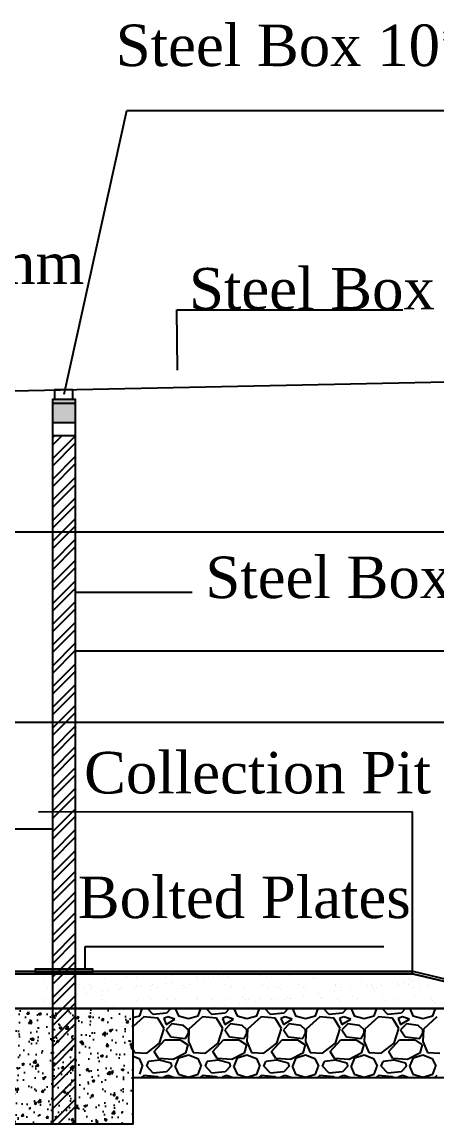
# Model space of a CAD drawing. Header units: centimetres. Extents: x 19229 to 24071, y 9487 to 14021.
# Drawn here: x 21445.8 to 21625.5, y 9760.1 to 10237.3 of the extents above; entities that cross this region are included whole.
import ezdxf

# ---------------------------------------------------------------- set-up
doc = ezdxf.new("R2010")
doc.units = ezdxf.units.CM
doc.layers.get('0').update_dxf_attribs({"linetype": 'CONTINUOUS'})
doc.layers.get('DEFPOINTS').update_dxf_attribs({"linetype": 'CONTINUOUS'})
doc.styles.add('style2', font='times.ttf', dxfattribs={"height": 15})
doc.styles.add('style3', font='times.ttf', dxfattribs={"height": 25})
doc.dimstyles.get("Standard").update_dxf_attribs({"dimtxt": 15, "dimasz": 0.18, "dimexe": 0.18, "dimexo": 0.0625, "dimgap": 0.09, "dimtad": 0, "dimdec": 0, "dimzin": 0, "dimdsep": 46, "dimtxsty": 'style2', "dimcen": 0.09, "dimadec": 0, "dimazin": 0, "dimtfac": 1, "dimtdec": 0, "dimtofl": 0, "dimtmove": 0, "dimatfit": 3, "dimfxl": 1, "dimtolj": 1, "dimtzin": 0, "dimarcsym": 0})
pattern_1 = [(45, (0, 0), (-4.490128, 4.490128), []), (45, (0, 3.175), (-4.490128, 4.490128), [])]

# ---------------------------------------------------------------- blocks, each defined once
blk = doc.blocks.new('*D22')
at = {"color": 0, "lineweight": -2, "ltscale": 20, "transparency": 16777216}
for p, q in [((20884.07, 10041.3), (20884.07, 9933.95)), ((23244.07, 10041.3), (23244.07, 9933.95)), ((20884.25, 9934.13), (22094.79, 9934.13)), ((23243.89, 9934.13), (22138, 9934.13))]:
    blk.add_line(p, q, dxfattribs=at)
at = {"color": 0, "ltscale": 20, "transparency": 16777216}
for points in [[(20884.25, 9934.16), (20884.25, 9934.1), (20884.07, 9934.13)], [(23243.89, 9934.16), (23243.89, 9934.1), (23244.07, 9934.13)]]:
    blk.add_solid(points, dxfattribs=at)
at = {"layer": 'DEFPOINTS', "color": 0, "ltscale": 20, "transparency": 16777216}
for p in [(20884.07, 10041.36), (23244.07, 10041.36), (23244.07, 9934.13)]:
    blk.add_point(p, dxfattribs=at)
at = {"color": 0, "ltscale": 20, "transparency": 16777216, "insert": (22116.39, 9934.13), "char_height": 15, "attachment_point": 5, "style": 'style2'}
blk.add_mtext('\\A1;2360', dxfattribs=at)
blk = doc.blocks.new('*D25')
at = {"color": 0, "lineweight": -2, "ltscale": 20, "transparency": 16777216}
for p, q in [((21468.94, 9962.82), (21468.94, 9965.18)), ((21469.12, 9965), (21747.92, 9965)), ((22058.27, 9965), (21779.47, 9965)), ((22058.45, 9962.82), (22058.45, 9965.18))]:
    blk.add_line(p, q, dxfattribs=at)
at = {"color": 0, "ltscale": 20, "transparency": 16777216}
for points in [[(21469.12, 9965.03), (21469.12, 9964.97), (21468.94, 9965)], [(22058.27, 9965.03), (22058.27, 9964.97), (22058.45, 9965)]]:
    blk.add_solid(points, dxfattribs=at)
at = {"layer": 'DEFPOINTS', "color": 0, "ltscale": 20, "transparency": 16777216}
for p in [(22058.45, 9965), (21468.94, 9962.76), (22058.45, 9962.76)]:
    blk.add_point(p, dxfattribs=at)
at = {"color": 0, "ltscale": 20, "transparency": 16777216, "insert": (21763.69, 9965), "char_height": 15, "attachment_point": 5, "style": 'style2'}
blk.add_mtext('\\A1;590', dxfattribs=at)
blk = doc.blocks.new('*D26')
at = {"color": 0, "lineweight": -2, "ltscale": 20, "transparency": 16777216}
for p, q in [((20884.07, 9887.78), (20884.07, 9887.9)), ((20884.25, 9887.72), (21156.06, 9887.72)), ((21458.76, 9887.72), (21186.94, 9887.72)), ((21458.94, 9887.78), (21458.94, 9887.9))]:
    blk.add_line(p, q, dxfattribs=at)
at = {"color": 0, "ltscale": 20, "transparency": 16777216}
for points in [[(20884.25, 9887.75), (20884.25, 9887.69), (20884.07, 9887.72)], [(21458.76, 9887.75), (21458.76, 9887.69), (21458.94, 9887.72)]]:
    blk.add_solid(points, dxfattribs=at)
at = {"layer": 'DEFPOINTS', "color": 0, "ltscale": 20, "transparency": 16777216}
for p in [(20884.07, 9887.72), (21458.94, 9887.72), (21458.94, 9887.72)]:
    blk.add_point(p, dxfattribs=at)
at = {"color": 0, "ltscale": 20, "transparency": 16777216, "insert": (21171.5, 9887.72), "char_height": 15, "attachment_point": 5, "style": 'style2'}
blk.add_mtext('\\A1;575', dxfattribs=at)

msp = doc.modelspace()

# ---------------------------------------------------------------- hatches: boundary and pattern name
at = {"ltscale": 20}
h = msp.add_hatch(color=7, dxfattribs=at)
h.dxf.hatch_style = 1
h.paths.add_polyline_path([(21468.96, 10073.85), (21458.96, 10073.85), (21458.96, 10063.85), (21468.96, 10063.85)])
h = msp.add_hatch(dxfattribs=at)
h.set_pattern_fill('STEEL', scale=2)
h.set_pattern_definition(pattern_1)
h.paths.add_polyline_path([(22069.45, 10064.13), (22059.45, 10064.13), (22059.45, 9760.13), (22069.45, 9760.13)])
h.paths.add_polyline_path([(21520.45, 9982.72), (22270.27, 9982.72), (22270.27, 10011), (21520.45, 10011)], flags=9)
h = msp.add_hatch(dxfattribs=at)
h.set_pattern_fill('STEEL', scale=2)
h.set_pattern_definition(pattern_1)
h.paths.add_polyline_path([(21468.94, 10058.13), (21458.94, 10058.13), (21458.94, 10016.51), (21468.94, 10016.51)])
h.paths.add_polyline_path([(21468.94, 10016.51), (21458.94, 10016.51), (21458.94, 9760.13), (21468.94, 9760.13)])
at = {"ltscale": 500}
h = msp.add_hatch(dxfattribs=at)
h.set_pattern_fill('CONCRETE_C', scale=1.5, pattern_type=2)
h.set_pattern_definition([(50, (95.5175, 120.007), (10.7589027, -0.941282), [1.125, -12.375]), (355, (95.517, 120.007), (-2.08127, 11.282882), [0.9, -9.9]), (100.4514, (96.414, 119.928), (8.6776407, 10.341593), [0.956103, -10.5171317]), (46.1842, (95.517, 123.007), (16.008616, -2.482785), [1.6875, -18.5625]), (96.6356, (96.852, 122.8), (14.019941, 14.611768), [1.434154, -15.775695]), (351.1842, (95.517, 123.007), (14.019929, 14.611779), [1.35, -14.85]), (21, (97.0175, 122.257), (8.9536058, -6.0392834), [1.125, -12.375]), (326, (97.017, 122.257), (3.64973, 10.8772507), [0.9, -9.9]), (71.4514, (97.764, 121.753), (12.6033394, 4.8379575), [0.956103, -10.5171317]), (37.5, (95.5175, 120.0066), (0.1823978, 4.9934078), [0, -9.78, 0, -10.05, 0, -9.9375]), (7.5, (95.5175, 120.0066), (3.9460431, 5.9161757), [0, -5.73, 0, -9.555, 0, -3.7875]), (327.5, (92.1725, 120.0066), (8.00733654, -0.3383231), [0, -3.75, 0, -11.7, 0, -15.525]), (317.5, (90.6725, 120.0066), (8.7477925, 1.5015747), [0, -4.875, 0, -7.77, 0, -11.025])])
h.paths.add_polyline_path([(21493.94, 9810.13), (21433.94, 9810.13), (21433.94, 9760.13), (21493.94, 9760.13)])

# ---------------------------------------------------------------- linework, layer by layer
at = {"color": 7, "ltscale": 20}
for p, q in [((21463.94, 10076.13), (21491.09, 10198.94)), ((21491.09, 10198.94), (21891.35, 10198.94)), ((21513.1, 10086.56), (21512.84, 10112.73)), ((21512.84, 10112.73), (21610.64, 10112.73)), ((20874.57, 10066.13), (22060.45, 10090.13)), ((21468.94, 9810.13), (21468.94, 10058.13)), ((21468.94, 9990.47), (21519.41, 9990.47)), ((21473.15, 9827.13), (21473.15, 9837.03)), ((21473.15, 9837.03), (21602.4, 9837.03)), ((21463.94, 9825.13), (21500.12, 9825.13))]:
    msp.add_line(p, q, dxfattribs=at)
at = {"color": 7}
for p, q in [((20883.07, 10016.51), (23245.07, 10016.51)), ((21614.95, 9895.25), (21452.84, 9895.11)), ((21614.95, 9825.13), (21614.95, 9895.25)), ((21614.95, 9826.13), (20883.07, 9826.13)), ((21614.95, 9825.13), (20883.07, 9825.13)), ((21240.07, 9825.13), (21614.95, 9825.13)), ((21614.95, 9825.13), (21240.07, 9825.13)), ((21490.09, 9825.01), (21490.09, 9825.01)), ((21535.45, 9824.69), (21535.45, 9824.69)), ((21538.1, 9825.04), (21538.1, 9825.04)), ((21575.22, 9824.73), (21575.22, 9824.73)), ((21588.52, 9824.9), (21588.52, 9824.9)), ((21601.51, 9824.84), (21601.51, 9824.84)), ((21657.45, 9815.13), (21614.95, 9825.13)), ((21614.95, 9825.13), (21657.45, 9815.13)), ((21655.45, 9816.62), (21615.18, 9826.1)), ((21455.18, 9822.93), (21455.18, 9822.93)), ((21468.48, 9823.1), (21468.48, 9823.1)), ((21470.68, 9820.34), (21470.68, 9820.34)), ((21474.82, 9820.55), (21474.82, 9820.55)), ((21481.47, 9823.03), (21481.47, 9823.03)), ((21486.5, 9820.37), (21486.5, 9820.37)), ((21491.02, 9824.15), (21491.02, 9824.15)), ((21495.19, 9823.53), (21495.19, 9823.53)), ((21495.44, 9820.1), (21495.44, 9820.1)), ((21501.21, 9820.19), (21501.21, 9820.19)), ((21502.32, 9820.4), (21502.32, 9820.4)), ((21508.11, 9821.09), (21508.11, 9821.09)), ((21508.49, 9823.7), (21508.49, 9823.7)), ((21510.71, 9824.56), (21510.71, 9824.56)), ((21510.75, 9821.44), (21510.75, 9821.44)), ((21514.88, 9821.99), (21514.88, 9821.99)), ((21515.77, 9819.93), (21515.77, 9819.93)), ((21518.14, 9820.43), (21518.14, 9820.43)), ((21521.48, 9823.64), (21521.48, 9823.64)), ((21521.78, 9822.89), (21521.78, 9822.89)), ((21524.42, 9823.24), (21524.42, 9823.24)), ((21528.55, 9823.79), (21528.55, 9823.79)), ((21531.04, 9824.39), (21531.04, 9824.39)), ((21531.98, 9823.53), (21531.98, 9823.53)), ((21533.96, 9820.46), (21533.96, 9820.46)), ((21535.21, 9824.13), (21535.21, 9824.13)), ((21548.5, 9824.3), (21548.5, 9824.3)), ((21549.78, 9820.49), (21549.78, 9820.49)), ((21551.67, 9823.94), (21551.67, 9823.94)), ((21561.5, 9824.24), (21561.5, 9824.24)), ((21565.6, 9820.51), (21565.6, 9820.51)), ((21572, 9823.76), (21572, 9823.76)), ((21572.93, 9822.91), (21572.93, 9822.91)), ((21581.42, 9820.54), (21581.42, 9820.54)), ((21592.62, 9823.31), (21592.62, 9823.31)), ((21595.38, 9820.14), (21595.38, 9820.14)), ((21597.24, 9820.57), (21597.24, 9820.57)), ((21601.61, 9820.25), (21601.61, 9820.25)), ((21608.51, 9821.16), (21608.51, 9821.16)), ((21608.68, 9820.31), (21608.68, 9820.31)), ((21611.15, 9821.51), (21611.15, 9821.51)), ((21612.95, 9823.14), (21612.95, 9823.14)), ((21613.06, 9820.6), (21613.06, 9820.6)), ((21613.89, 9822.28), (21613.89, 9822.28)), ((21615.28, 9822.05), (21615.28, 9822.05)), ((21621.68, 9820.25), (21621.68, 9820.25)), ((21622.18, 9822.96), (21622.18, 9822.96)), ((21457, 9818.95), (21457, 9818.95)), ((21459.54, 9816.09), (21459.54, 9816.09)), ((21460.48, 9815.24), (21460.48, 9815.24)), ((21461.63, 9817.84), (21461.63, 9817.84)), ((21467.08, 9815.69), (21467.08, 9815.69)), ((21469.73, 9816.04), (21469.73, 9816.04)), ((21472.82, 9818.98), (21472.82, 9818.98)), ((21473.86, 9816.58), (21473.86, 9816.58)), ((21475.35, 9818.33), (21475.35, 9818.33)), ((21475.75, 9819.69), (21475.75, 9819.69)), ((21480.17, 9815.64), (21480.17, 9815.64)), ((21480.76, 9817.49), (21480.76, 9817.49)), ((21483.4, 9817.84), (21483.4, 9817.84)), ((21487.53, 9818.39), (21487.53, 9818.39)), ((21488.64, 9819.01), (21488.64, 9819.01)), ((21488.64, 9818.5), (21488.64, 9818.5)), ((21494.43, 9819.29), (21494.43, 9819.29)), ((21497.08, 9819.64), (21497.08, 9819.64)), ((21500.5, 9815.47), (21500.5, 9815.47)), ((21501.64, 9818.44), (21501.64, 9818.44)), ((21504.46, 9819.03), (21504.46, 9819.03)), ((21515.36, 9818.93), (21515.36, 9818.93)), ((21516.71, 9819.07), (21516.71, 9819.07)), ((21520.28, 9819.06), (21520.28, 9819.06)), ((21528.66, 9819.1), (21528.66, 9819.1)), ((21536.1, 9819.09), (21536.1, 9819.09)), ((21536.4, 9819.48), (21536.4, 9819.48)), ((21541.65, 9819.04), (21541.65, 9819.04)), ((21551.92, 9819.12), (21551.92, 9819.12)), ((21555.37, 9819.54), (21555.37, 9819.54)), ((21556.72, 9819.3), (21556.72, 9819.3)), ((21557.66, 9818.45), (21557.66, 9818.45)), ((21567.49, 9815.76), (21567.49, 9815.76)), ((21567.74, 9819.15), (21567.74, 9819.15)), ((21568.67, 9819.71), (21568.67, 9819.71)), ((21570.13, 9816.11), (21570.13, 9816.11)), ((21574.26, 9816.65), (21574.26, 9816.65)), ((21577.35, 9818.86), (21577.35, 9818.86)), ((21581.16, 9817.56), (21581.16, 9817.56)), ((21581.66, 9819.64), (21581.66, 9819.64)), ((21583.56, 9819.18), (21583.56, 9819.18)), ((21583.8, 9817.91), (21583.8, 9817.91)), ((21587.93, 9818.45), (21587.93, 9818.45)), ((21588.84, 9815.11), (21588.84, 9815.11)), ((21594.83, 9819.36), (21594.83, 9819.36)), ((21597.48, 9819.71), (21597.48, 9819.71)), ((21597.68, 9818.68), (21597.68, 9818.68)), ((21598.61, 9817.82), (21598.61, 9817.82)), ((21599.38, 9819.21), (21599.38, 9819.21)), ((21601.83, 9815.05), (21601.83, 9815.05)), ((21615.2, 9819.24), (21615.2, 9819.24)), ((21615.55, 9815.54), (21615.55, 9815.54)), ((21618.31, 9818.23), (21618.31, 9818.23)), ((21455.5, 9813.14), (21455.5, 9813.14)), ((21456.05, 9814.24), (21456.05, 9814.24)), ((21460.18, 9814.78), (21460.18, 9814.78)), ((21464.71, 9814.04), (21464.71, 9814.04)), ((21464.9, 9811.19), (21464.9, 9811.19)), ((21468.8, 9813.31), (21468.8, 9813.31)), ((21480.53, 9814.06), (21480.53, 9814.06)), ((21481.79, 9813.25), (21481.79, 9813.25)), ((21485.23, 9811.01), (21485.23, 9811.01)), ((21495.51, 9813.74), (21495.51, 9813.74)), ((21496.35, 9814.09), (21496.35, 9814.09)), ((21501.44, 9814.61), (21501.44, 9814.61)), ((21505.85, 9810.56), (21505.85, 9810.56)), ((21508.81, 9813.91), (21508.81, 9813.91)), ((21512.17, 9814.12), (21512.17, 9814.12)), ((21521.13, 9815.02), (21521.13, 9815.02)), ((21521.8, 9813.85), (21521.8, 9813.85)), ((21526.18, 9810.39), (21526.18, 9810.39)), ((21526.46, 9810.36), (21526.46, 9810.36)), ((21527.99, 9814.15), (21527.99, 9814.15)), ((21529.11, 9810.71), (21529.11, 9810.71)), ((21533.24, 9811.25), (21533.24, 9811.25)), ((21535.53, 9814.34), (21535.53, 9814.34)), ((21540.14, 9812.16), (21540.14, 9812.16)), ((21541.45, 9814.85), (21541.45, 9814.85)), ((21542.39, 9813.99), (21542.39, 9813.99)), ((21542.78, 9812.51), (21542.78, 9812.51)), ((21543.81, 9814.18), (21543.81, 9814.18)), ((21546.91, 9813.05), (21546.91, 9813.05)), ((21548.82, 9814.51), (21548.82, 9814.51)), ((21553.81, 9813.96), (21553.81, 9813.96)), ((21556.46, 9814.31), (21556.46, 9814.31)), ((21559.63, 9814.21), (21559.63, 9814.21)), ((21560.59, 9814.85), (21560.59, 9814.85)), ((21561.82, 9814.45), (21561.82, 9814.45)), ((21562.08, 9814.4), (21562.08, 9814.4)), ((21575.45, 9814.24), (21575.45, 9814.24)), ((21575.54, 9814.94), (21575.54, 9814.94)), ((21582.41, 9814.22), (21582.41, 9814.22)), ((21583.34, 9813.36), (21583.34, 9813.36)), ((21591.27, 9814.27), (21591.27, 9814.27)), ((21595.7, 9810.35), (21595.7, 9810.35)), ((21603.03, 9813.77), (21603.03, 9813.77)), ((21607.09, 9814.29), (21607.09, 9814.29)), ((21609, 9810.52), (21609, 9810.52)), ((21622, 9810.46), (21622, 9810.46)), ((21622.91, 9814.32), (21622.91, 9814.32)), ((21623.36, 9813.6), (21623.36, 9813.6)), ((21624.3, 9812.74), (21624.3, 9812.74)), ((22040.07, 9810.13), (21215.07, 9810.13)), ((21240.07, 9810.13), (22445.07, 9810.13)), ((22040.07, 9810.13), (21240.07, 9810.13)), ((21486.16, 9810.15), (21486.16, 9810.15)), ((21493.94, 9806.21), (21496.71, 9807.02)), ((21498.49, 9806.51), (21493.94, 9802.36)), ((21496.71, 9807.02), (21497.82, 9810.13)), ((21504.58, 9806), (21498.49, 9806.51)), ((21502.55, 9807.53), (21500.17, 9810.13)), ((21508.39, 9808.04), (21502.55, 9807.53)), ((21507.38, 9801.43), (21504.58, 9806)), ((21508.9, 9806.51), (21507.12, 9805.75)), ((21507.12, 9805.75), (21508.14, 9803.21)), ((21508.14, 9803.21), (21511.95, 9805.5)), ((21510.27, 9810.13), (21508.39, 9808.04)), ((21511.95, 9805.5), (21508.9, 9806.51)), ((21512.14, 9810.13), (21513.47, 9807.02)), ((21513.47, 9807.02), (21517.79, 9805.75)), ((21517.79, 9805.75), (21522.11, 9807.02)), ((21523.89, 9806.51), (21518.04, 9801.18)), ((21522.11, 9807.02), (21523.22, 9810.13)), ((21529.98, 9806), (21523.89, 9806.51)), ((21527.95, 9807.53), (21525.57, 9810.13)), ((21533.79, 9808.04), (21527.95, 9807.53)), ((21532.78, 9801.43), (21529.98, 9806)), ((21534.3, 9806.51), (21532.52, 9805.75)), ((21532.52, 9805.75), (21533.54, 9803.21)), ((21533.54, 9803.21), (21537.35, 9805.5)), ((21535.67, 9810.13), (21533.79, 9808.04)), ((21537.35, 9805.5), (21534.3, 9806.51)), ((21537.54, 9810.13), (21538.87, 9807.02)), ((21538.87, 9807.02), (21543.19, 9805.75)), ((21543.19, 9805.75), (21547.51, 9807.02)), ((21549.29, 9806.51), (21543.44, 9801.18)), ((21547.51, 9807.02), (21548.62, 9810.13)), ((21555.38, 9806), (21549.29, 9806.51)), ((21553.35, 9807.53), (21550.97, 9810.13)), ((21559.19, 9808.04), (21553.35, 9807.53)), ((21558.18, 9801.43), (21555.38, 9806)), ((21559.7, 9806.51), (21557.92, 9805.75)), ((21557.92, 9805.75), (21558.94, 9803.21)), ((21558.94, 9803.21), (21562.75, 9805.5)), ((21561.07, 9810.13), (21559.19, 9808.04)), ((21562.75, 9805.5), (21559.7, 9806.51)), ((21562.94, 9810.13), (21564.27, 9807.02)), ((21564.27, 9807.02), (21568.59, 9805.75)), ((21568.59, 9805.75), (21572.91, 9807.02)), ((21574.69, 9806.51), (21568.84, 9801.18)), ((21572.91, 9807.02), (21574.02, 9810.13)), ((21580.78, 9806), (21574.69, 9806.51)), ((21578.75, 9807.53), (21576.37, 9810.13)), ((21584.59, 9808.04), (21578.75, 9807.53)), ((21583.58, 9801.43), (21580.78, 9806)), ((21585.1, 9806.51), (21583.32, 9805.75)), ((21583.32, 9805.75), (21584.34, 9803.21)), ((21584.34, 9803.21), (21588.15, 9805.5)), ((21586.47, 9810.13), (21584.59, 9808.04)), ((21588.15, 9805.5), (21585.1, 9806.51)), ((21588.34, 9810.13), (21589.67, 9807.02)), ((21589.67, 9807.02), (21593.99, 9805.75)), ((21593.99, 9805.75), (21598.31, 9807.02)), ((21600.09, 9806.51), (21594.24, 9801.18)), ((21598.31, 9807.02), (21599.42, 9810.13)), ((21606.18, 9806), (21600.09, 9806.51)), ((21604.15, 9807.53), (21601.77, 9810.13)), ((21609.99, 9808.04), (21604.15, 9807.53)), ((21608.98, 9801.43), (21606.18, 9806)), ((21610.5, 9806.51), (21608.72, 9805.75)), ((21608.72, 9805.75), (21609.74, 9803.21)), ((21609.74, 9803.21), (21613.55, 9805.5)), ((21611.87, 9810.13), (21609.99, 9808.04)), ((21613.55, 9805.5), (21610.5, 9806.51)), ((21613.74, 9810.13), (21615.07, 9807.02)), ((21615.07, 9807.02), (21619.39, 9805.75)), ((21619.39, 9805.75), (21623.71, 9807.02)), ((21625.49, 9806.51), (21619.64, 9801.18)), ((21623.71, 9807.02), (21624.82, 9810.13)), ((21505.34, 9795.08), (21507.38, 9801.43)), ((21510.68, 9803.46), (21508.14, 9800.92)), ((21508.14, 9800.92), (21510.17, 9797.88)), ((21515.76, 9802.7), (21510.68, 9803.46)), ((21517.79, 9800.92), (21515.76, 9802.7)), ((21518.04, 9801.18), (21517.79, 9795.84)), ((21517.79, 9799.4), (21517.79, 9800.92)), ((21530.74, 9795.08), (21532.78, 9801.43)), ((21536.08, 9803.46), (21533.54, 9800.92)), ((21533.54, 9800.92), (21535.57, 9797.88)), ((21541.16, 9802.7), (21536.08, 9803.46)), ((21543.19, 9800.92), (21541.16, 9802.7)), ((21543.44, 9801.18), (21543.19, 9795.84)), ((21543.19, 9799.4), (21543.19, 9800.92)), ((21556.14, 9795.08), (21558.18, 9801.43)), ((21561.48, 9803.46), (21558.94, 9800.92)), ((21558.94, 9800.92), (21560.97, 9797.88)), ((21566.56, 9802.7), (21561.48, 9803.46)), ((21568.59, 9800.92), (21566.56, 9802.7)), ((21568.84, 9801.18), (21568.59, 9795.84)), ((21568.59, 9799.4), (21568.59, 9800.92)), ((21581.54, 9795.08), (21583.58, 9801.43)), ((21586.88, 9803.46), (21584.34, 9800.92)), ((21584.34, 9800.92), (21586.37, 9797.88)), ((21591.96, 9802.7), (21586.88, 9803.46)), ((21593.99, 9800.92), (21591.96, 9802.7)), ((21594.24, 9801.18), (21593.99, 9795.84)), ((21593.99, 9799.4), (21593.99, 9800.92)), ((21606.94, 9795.08), (21608.98, 9801.43)), ((21612.28, 9803.46), (21609.74, 9800.92)), ((21609.74, 9800.92), (21611.77, 9797.88)), ((21617.36, 9802.7), (21612.28, 9803.46)), ((21619.39, 9800.92), (21617.36, 9802.7)), ((21619.64, 9801.18), (21619.39, 9795.84)), ((21619.39, 9799.4), (21619.39, 9800.92)), ((21503.06, 9791.53), (21507.63, 9796.61)), ((21507.63, 9796.61), (21514.23, 9796.61)), ((21510.17, 9797.88), (21516.52, 9797.11)), ((21514.23, 9796.61), (21517.54, 9794.32)), ((21516.52, 9797.11), (21517.79, 9799.4)), ((21528.46, 9791.53), (21533.03, 9796.61)), ((21533.03, 9796.61), (21539.63, 9796.61)), ((21535.57, 9797.88), (21541.92, 9797.11)), ((21539.63, 9796.61), (21542.94, 9794.32)), ((21541.92, 9797.11), (21543.19, 9799.4)), ((21553.86, 9791.53), (21558.43, 9796.61)), ((21558.43, 9796.61), (21565.03, 9796.61)), ((21560.97, 9797.88), (21567.32, 9797.11)), ((21565.03, 9796.61), (21568.34, 9794.32)), ((21567.32, 9797.11), (21568.59, 9799.4)), ((21579.26, 9791.53), (21583.83, 9796.61)), ((21583.83, 9796.61), (21590.43, 9796.61)), ((21586.37, 9797.88), (21592.72, 9797.11)), ((21590.43, 9796.61), (21593.74, 9794.32)), ((21592.72, 9797.11), (21593.99, 9799.4)), ((21604.66, 9791.53), (21609.23, 9796.61)), ((21609.23, 9796.61), (21615.83, 9796.61)), ((21611.77, 9797.88), (21618.12, 9797.11)), ((21615.83, 9796.61), (21619.14, 9794.32)), ((21618.12, 9797.11), (21619.39, 9799.4)), ((21493.94, 9792.17), (21494.42, 9791.02)), ((21499.76, 9790.76), (21505.34, 9795.08)), ((21504.84, 9788.48), (21503.06, 9791.53)), ((21517.54, 9794.32), (21516.52, 9790.76)), ((21517.79, 9795.84), (21519.82, 9791.02)), ((21525.16, 9790.76), (21530.74, 9795.08)), ((21530.24, 9788.48), (21528.46, 9791.53)), ((21542.94, 9794.32), (21541.92, 9790.76)), ((21543.19, 9795.84), (21545.22, 9791.02)), ((21550.56, 9790.76), (21556.14, 9795.08)), ((21555.64, 9788.48), (21553.86, 9791.53)), ((21568.34, 9794.32), (21567.32, 9790.76)), ((21568.59, 9795.84), (21570.62, 9791.02)), ((21575.96, 9790.76), (21581.54, 9795.08)), ((21581.04, 9788.48), (21579.26, 9791.53)), ((21593.74, 9794.32), (21592.72, 9790.76)), ((21593.99, 9795.84), (21596.02, 9791.02)), ((21601.36, 9790.76), (21606.94, 9795.08)), ((21606.44, 9788.48), (21604.66, 9791.53)), ((21619.14, 9794.32), (21618.12, 9790.76)), ((21619.39, 9795.84), (21621.42, 9791.02)), ((21493.94, 9789.42), (21496.45, 9788.48)), ((21494.42, 9791.02), (21499.76, 9790.76)), ((21496.45, 9788.48), (21497.98, 9785.18)), ((21499.76, 9785.18), (21500.52, 9787.21)), ((21505.34, 9787.72), (21500.52, 9787.21)), ((21511.19, 9787.97), (21504.84, 9788.48)), ((21510.42, 9786.45), (21505.34, 9787.72)), ((21510.68, 9785.18), (21510.42, 9786.45)), ((21516.52, 9790.76), (21511.19, 9787.97)), ((21512.2, 9785.18), (21513.73, 9788.73)), ((21513.73, 9788.73), (21517.79, 9790)), ((21517.79, 9790), (21521.85, 9788.48)), ((21519.82, 9791.02), (21525.16, 9790.76)), ((21521.85, 9788.48), (21523.38, 9785.18)), ((21525.16, 9785.18), (21525.92, 9787.21)), ((21530.74, 9787.72), (21525.92, 9787.21)), ((21536.59, 9787.97), (21530.24, 9788.48)), ((21535.82, 9786.45), (21530.74, 9787.72)), ((21536.08, 9785.18), (21535.82, 9786.45)), ((21541.92, 9790.76), (21536.59, 9787.97)), ((21537.6, 9785.18), (21539.13, 9788.73)), ((21539.13, 9788.73), (21543.19, 9790)), ((21543.19, 9790), (21547.25, 9788.48)), ((21545.22, 9791.02), (21550.56, 9790.76)), ((21547.25, 9788.48), (21548.78, 9785.18)), ((21550.56, 9785.18), (21551.32, 9787.21)), ((21556.14, 9787.72), (21551.32, 9787.21)), ((21561.99, 9787.97), (21555.64, 9788.48)), ((21561.22, 9786.45), (21556.14, 9787.72)), ((21561.48, 9785.18), (21561.22, 9786.45)), ((21567.32, 9790.76), (21561.99, 9787.97)), ((21563, 9785.18), (21564.53, 9788.73)), ((21564.53, 9788.73), (21568.59, 9790)), ((21568.59, 9790), (21572.65, 9788.48)), ((21570.62, 9791.02), (21575.96, 9790.76)), ((21572.65, 9788.48), (21574.18, 9785.18)), ((21575.96, 9785.18), (21576.72, 9787.21)), ((21581.54, 9787.72), (21576.72, 9787.21)), ((21587.39, 9787.97), (21581.04, 9788.48)), ((21586.62, 9786.45), (21581.54, 9787.72)), ((21586.88, 9785.18), (21586.62, 9786.45)), ((21592.72, 9790.76), (21587.39, 9787.97)), ((21588.4, 9785.18), (21589.93, 9788.73)), ((21589.93, 9788.73), (21593.99, 9790)), ((21593.99, 9790), (21598.05, 9788.48)), ((21596.02, 9791.02), (21601.36, 9790.76)), ((21598.05, 9788.48), (21599.58, 9785.18)), ((21601.36, 9785.18), (21602.12, 9787.21)), ((21606.94, 9787.72), (21602.12, 9787.21)), ((21612.79, 9787.97), (21606.44, 9788.48)), ((21612.02, 9786.45), (21606.94, 9787.72)), ((21612.28, 9785.18), (21612.02, 9786.45)), ((21618.12, 9790.76), (21612.79, 9787.97)), ((21613.8, 9785.18), (21615.33, 9788.73)), ((21615.33, 9788.73), (21619.39, 9790)), ((21619.39, 9790), (21623.45, 9788.48)), ((21621.42, 9791.02), (21626.76, 9790.76)), ((21623.45, 9788.48), (21624.98, 9785.18)), ((21496.71, 9781.62), (21497.98, 9785.18)), ((21502.55, 9782.13), (21499.76, 9785.18)), ((21508.39, 9782.64), (21502.55, 9782.13)), ((21510.68, 9785.18), (21508.39, 9782.64)), ((21511.95, 9785.18), (21513.47, 9781.62)), ((21522.11, 9781.62), (21523.38, 9785.18)), ((21527.95, 9782.13), (21525.16, 9785.18)), ((21533.79, 9782.64), (21527.95, 9782.13)), ((21536.08, 9785.18), (21533.79, 9782.64)), ((21537.35, 9785.18), (21538.87, 9781.62)), ((21547.51, 9781.62), (21548.78, 9785.18)), ((21553.35, 9782.13), (21550.56, 9785.18)), ((21559.19, 9782.64), (21553.35, 9782.13)), ((21561.48, 9785.18), (21559.19, 9782.64)), ((21562.75, 9785.18), (21564.27, 9781.62)), ((21572.91, 9781.62), (21574.18, 9785.18)), ((21578.75, 9782.13), (21575.96, 9785.18)), ((21584.59, 9782.64), (21578.75, 9782.13)), ((21586.88, 9785.18), (21584.59, 9782.64)), ((21588.15, 9785.18), (21589.67, 9781.62)), ((21598.31, 9781.62), (21599.58, 9785.18)), ((21604.15, 9782.13), (21601.36, 9785.18)), ((21609.99, 9782.64), (21604.15, 9782.13)), ((21612.28, 9785.18), (21609.99, 9782.64)), ((21613.55, 9785.18), (21615.07, 9781.62)), ((21623.71, 9781.62), (21624.98, 9785.18)), ((22034.45, 9780.13), (21493.94, 9780.13)), ((21498.49, 9781.11), (21497.41, 9780.13)), ((21504.58, 9780.6), (21498.49, 9781.11)), ((21504.87, 9780.13), (21504.58, 9780.6)), ((21508.9, 9781.11), (21507.12, 9780.35)), ((21507.12, 9780.35), (21507.21, 9780.13)), ((21511.86, 9780.13), (21508.9, 9781.11)), ((21513.47, 9781.62), (21517.79, 9780.35)), ((21517.79, 9780.35), (21522.11, 9781.62)), ((21523.89, 9781.11), (21522.81, 9780.13)), ((21529.98, 9780.6), (21523.89, 9781.11)), ((21530.27, 9780.13), (21529.98, 9780.6)), ((21534.3, 9781.11), (21532.52, 9780.35)), ((21532.52, 9780.35), (21532.61, 9780.13)), ((21537.26, 9780.13), (21534.3, 9781.11)), ((21538.87, 9781.62), (21543.19, 9780.35)), ((21543.19, 9780.35), (21547.51, 9781.62)), ((21549.29, 9781.11), (21548.21, 9780.13)), ((21555.38, 9780.6), (21549.29, 9781.11)), ((21555.67, 9780.13), (21555.38, 9780.6)), ((21559.7, 9781.11), (21557.92, 9780.35)), ((21557.92, 9780.35), (21558.01, 9780.13)), ((21562.66, 9780.13), (21559.7, 9781.11)), ((21564.27, 9781.62), (21568.59, 9780.35)), ((21568.59, 9780.35), (21572.91, 9781.62)), ((21574.69, 9781.11), (21573.61, 9780.13)), ((21580.78, 9780.6), (21574.69, 9781.11)), ((21581.07, 9780.13), (21580.78, 9780.6)), ((21585.1, 9781.11), (21583.32, 9780.35)), ((21583.32, 9780.35), (21583.41, 9780.13)), ((21588.06, 9780.13), (21585.1, 9781.11)), ((21589.67, 9781.62), (21593.99, 9780.35)), ((21593.99, 9780.35), (21598.31, 9781.62)), ((21600.09, 9781.11), (21599.01, 9780.13)), ((21606.18, 9780.6), (21600.09, 9781.11)), ((21606.47, 9780.13), (21606.18, 9780.6)), ((21610.5, 9781.11), (21608.72, 9780.35)), ((21608.72, 9780.35), (21608.81, 9780.13)), ((21613.46, 9780.13), (21610.5, 9781.11)), ((21615.07, 9781.62), (21619.39, 9780.35)), ((21619.39, 9780.35), (21623.71, 9781.62)), ((21625.49, 9781.11), (21624.41, 9780.13))]:
    msp.add_line(p, q, dxfattribs=at)
at = {"color": 7, "ltscale": 20}
for points in [[(21459.79, 10073.97), (21467.79, 10073.97), (21467.79, 10077.97), (21459.79, 10077.97)], [(21458.96, 10063.85), (21468.96, 10063.85), (21468.96, 10073.85), (21458.96, 10073.85)], [(21458.94, 9760.13), (21468.94, 9760.13), (21468.94, 10072.13), (21458.94, 10072.13)], [(21458.94, 9760.13), (21468.94, 9760.13), (21468.94, 10058.13), (21458.94, 10058.13)], [(21451.44, 9826.13), (21476.44, 9826.13), (21476.44, 9827.13), (21451.44, 9827.13)], [(21451.44, 9825.13), (21476.44, 9825.13), (21476.44, 9826.13), (21451.44, 9826.13)], [(21433.94, 9760.13), (21493.94, 9760.13), (21493.94, 9810.13), (21433.94, 9810.13)], [(21433.94, 9760.13), (21493.94, 9760.13), (21493.94, 9810.13), (21433.94, 9810.13)], [(21433.94, 9760.13), (21493.94, 9760.13), (21493.94, 9810.13), (21433.94, 9810.13)]]:
    msp.add_lwpolyline(points, close=True, dxfattribs=at)
at = {"color": 7}
msp.add_lwpolyline([(22040.07, 9810.13), (21215.07, 9810.13), (21215.07, 9780.13), (21433.94, 9780.13)], dxfattribs=at)

# ---------------------------------------------------------------- texts
at = {"color": 7, "style": 'style3'}
for s, p in [('Steel Box 10*10cm*4 mm Galvanized ', (21486.35, 10218.21)), ('Corrugated steel Galvanized 0.5 mm ', (21073.39, 10123.86)), ('Steel Box 8*4cm*3mm ', (21518.08, 10112.81)), ('Steel Box 10*10cm*4 mm Galvanized & two Plates 25*25 cm*  1cm', (21525.17, 9987.84)), ('Collection Pit', (21472.63, 9903.25)), ('Bolted Plates', (21469.9, 9849.27))]:
    msp.add_text(s, height=18, dxfattribs=at).set_placement(p)

# ---------------------------------------------------------------- dimensions: what is measured, and where the dimension line sits
at = {"color": 7, "ltscale": 20}
dim = msp.add_linear_dim(base=(23244.07, 9934.13), p1=(20884.07, 10041.36), p2=(23244.07, 10041.36), dimstyle='Standard', dxfattribs=at)
dim.commit()
dim.dimension.update_dxf_attribs({"geometry": '*D22', "text_midpoint": (22116.39, 9934.13), "dimtype": 160})
for base, p1, p2, picture, middle in [((22058.45, 9965), (21468.94, 9962.76), (22058.45, 9962.76), '*D25', (21763.69, 9965)), ((21458.94, 9887.72), (20884.07, 9887.72), (21458.94, 9887.72), '*D26', (21171.5, 9887.72))]:
    dim = msp.add_linear_dim(base=base, p1=p1, p2=p2, dimstyle='Standard', dxfattribs=at)
    dim.commit()
    dim.dimension.update_dxf_attribs({"geometry": picture, "text_midpoint": middle})

doc.saveas('drawing.dxf')
